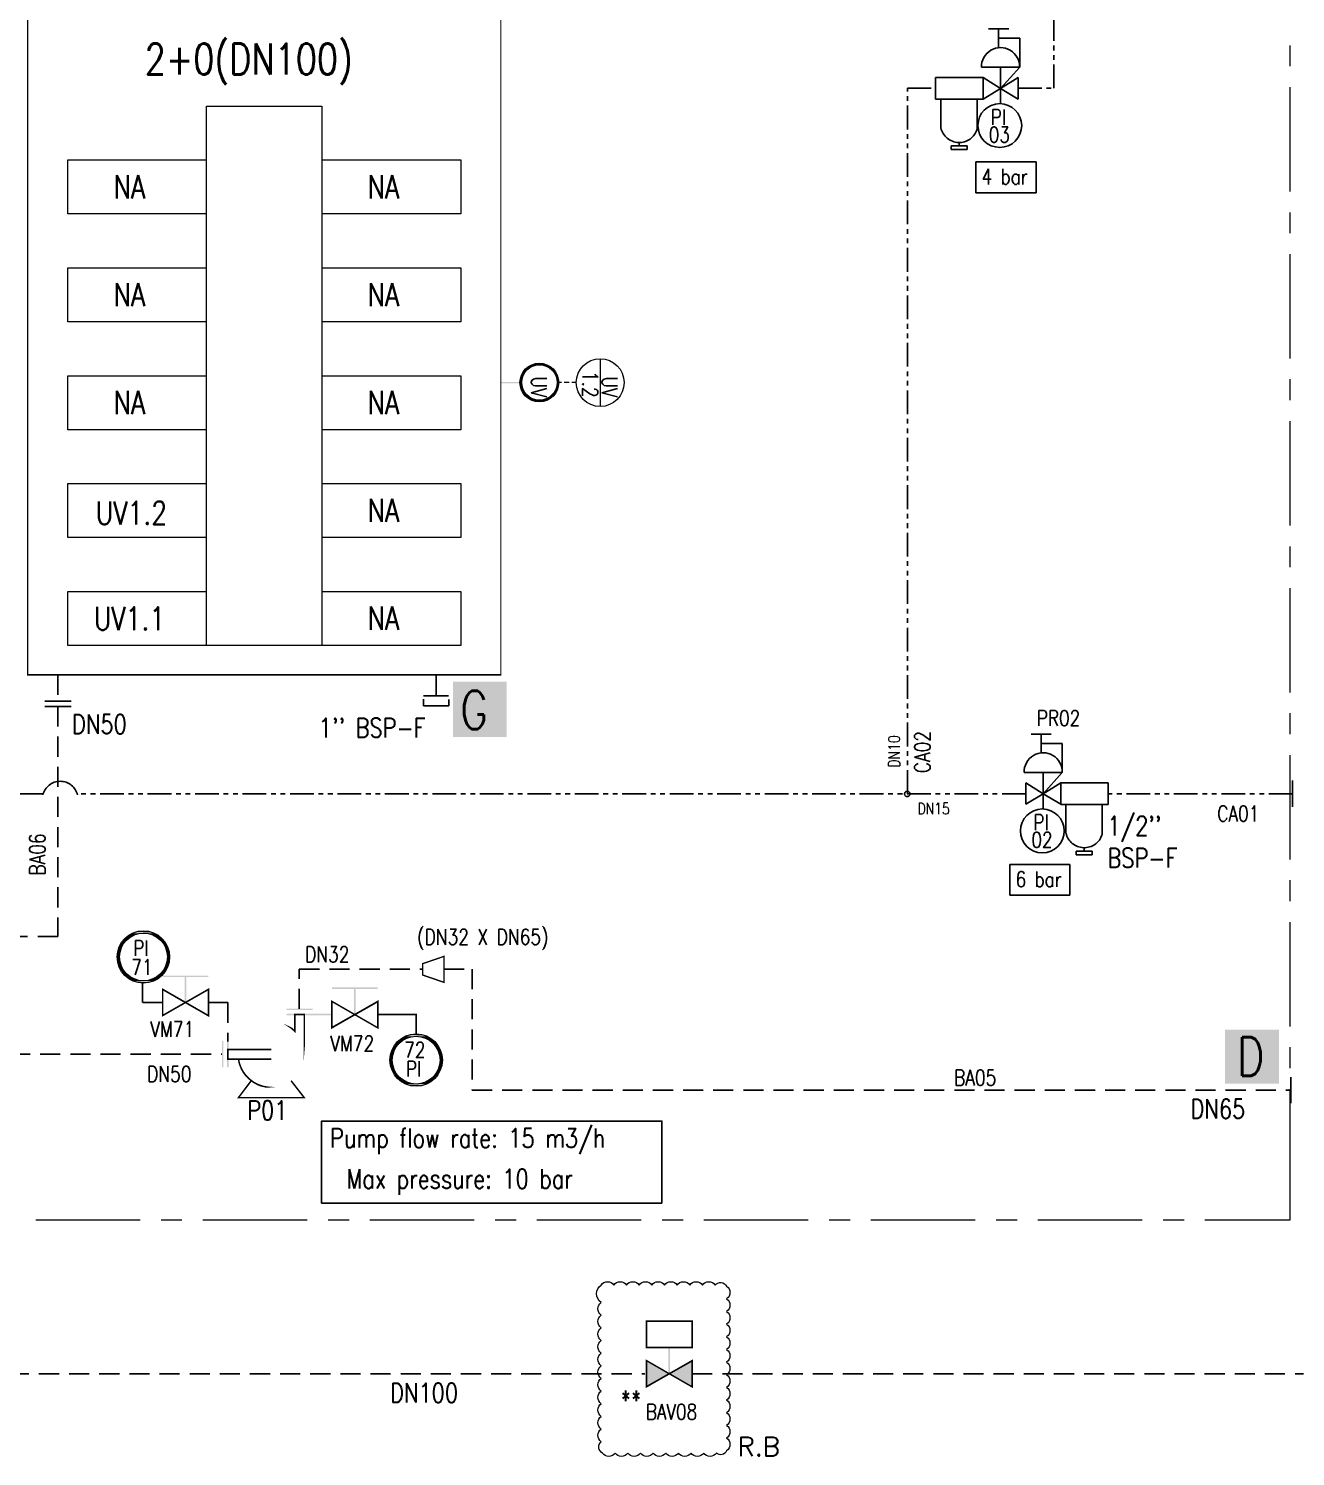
# Model space of a CAD drawing. Header units: millimetres. Extents: x 1638 to 3309, y -435 to 1865.
# Drawn here: x 3115 to 3215.1, y -322.6 to -209.8 of the extents above; entities that cross this region are included whole.
import ezdxf

# ---------------------------------------------------------------- set-up
doc = ezdxf.new("R2010")
doc.units = ezdxf.units.MM
doc.linetypes.add('HIDDEN', pattern=[9.525, 6.35, -3.175])
doc.linetypes.add('PHANTOM', pattern=[2.5, 1.25, -0.25, 0.25, -0.25, 0.25, -0.25])
for name, color, linetype, lineweight in [('0.3 Text', 7, 'Continuous', 15), ('ballast', 1, 'HIDDEN', 25), ('EQUIPMENT', 6, 'Continuous', 15)]:
    doc.layers.add(name, color=color, linetype=linetype, lineweight=lineweight)
for name, color, linetype in [('PDF_Geometry', 7, 'Continuous'), ('PDF_Solid Fills', 7, 'Continuous'), ('TEXT', 4, 'Continuous')]:
    doc.layers.add(name, color=color, linetype=linetype)
doc.styles.add('ROMAN', font='romans.shx', dxfattribs={"width": 0.8})
doc.styles.add('SEDS_Romans', font='romans.shx')

# ---------------------------------------------------------------- blocks, each defined once
blk = doc.blocks.new('A$C4C9D3B83')
at = {"layer": 'ballast'}
for p, q in [((-2.44, 0.49), (0, 0.49)), ((-2.44, 0), (0, 0))]:
    blk.add_line(p, q, dxfattribs=at)

msp = doc.modelspace()

# ---------------------------------------------------------------- linework, layer by layer
at = {"layer": 'ballast', "linetype": 'PHANTOM', "ltscale": 1.5}
for p, q in [((3196.05, -214.52), (3196.05, -197.13)), ((3184.48, -270.26), (3184.48, -214.52)), ((3184.48, -214.52), (3186.71, -214.52)), ((3193.22, -214.52), (3196.05, -214.52)), ((3116.2, -270.26), (3042.39, -270.26)), ((3193.83, -270.26), (3118.9, -270.26)), ((3214.91, -270.26), (3200.34, -270.26))]:
    msp.add_line(p, q, dxfattribs=at)
at = {"layer": 'ballast', "linetype": 'Continuous'}
for p, q in [((3190.9, -209.81), (3192.49, -209.81)), ((3191.69, -209.81), (3191.69, -211.31)), ((3191.69, -210.56), (3193.35, -210.56)), ((3193.35, -210.56), (3193.35, -212.86)), ((3193.35, -212.86), (3190.33, -212.86)), ((3191.84, -212.86), (3191.84, -215.74)), ((3191.84, -214.54), (3193.35, -212.86)), ((3186.71, -213.67), (3190.47, -213.67)), ((3190.47, -213.67), (3190.47, -215.37)), ((3191.84, -214.54), (3190.47, -213.67)), ((3190.47, -213.67), (3190.47, -215.37)), ((3191.84, -214.54), (3193.22, -213.67)), ((3193.22, -213.67), (3193.22, -215.37)), ((3190.47, -215.37), (3186.71, -215.37)), ((3187.13, -215.37), (3187.13, -217.64)), ((3189.99, -215.37), (3189.99, -217.75)), ((3190.47, -215.37), (3191.84, -214.54)), ((3193.22, -215.37), (3191.84, -214.54)), ((3194.27, -265.54), (3195.85, -265.54)), ((3195.06, -265.54), (3195.06, -267.03)), ((3195.06, -266.28), (3196.72, -266.28)), ((3196.72, -266.28), (3196.72, -268.58)), ((3196.72, -268.58), (3193.7, -268.58)), ((3195.21, -270.26), (3193.83, -269.39)), ((3193.83, -269.39), (3193.83, -271.09)), ((3195.21, -268.58), (3195.21, -271.46)), ((3195.21, -270.26), (3196.72, -268.58)), ((3195.21, -270.26), (3196.59, -269.39)), ((3196.59, -269.39), (3196.59, -271.09)), ((3196.59, -269.39), (3200.34, -269.39)), ((3200.34, -269.39), (3200.34, -271.1)), ((3193.83, -271.09), (3195.21, -270.26)), ((3196.59, -271.09), (3195.21, -270.26)), ((3200.34, -271.1), (3196.59, -271.1)), ((3197, -271.1), (3197, -273.36)), ((3199.87, -271.1), (3199.87, -273.47))]:
    msp.add_line(p, q, dxfattribs=at)
at = {"layer": 'ballast'}
for p, q in [((3186.71, -213.67), (3186.71, -215.37)), ((3188.57, -218.8), (3188.57, -219.06)), ((3187.94, -219.06), (3189.2, -219.06)), ((3187.94, -219.06), (3187.94, -219.36)), ((3187.94, -219.36), (3189.2, -219.36)), ((3189.2, -219.36), (3189.2, -219.06)), ((3147.24, -260.86), (3147.24, -262.52)), ((3146.24, -262.77), (3146.24, -263.31)), ((3147.24, -262.52), (3146.26, -262.52)), ((3147.24, -262.52), (3148.22, -262.52)), ((3148.24, -263.31), (3148.24, -262.81)), ((3146.24, -263.31), (3148.24, -263.31)), ((3214.91, -269.22), (3214.91, -271.3)), ((3197.82, -274.79), (3199.08, -274.79)), ((3197.82, -274.79), (3197.82, -275.08)), ((3197.82, -275.08), (3199.08, -275.08)), ((3198.45, -274.52), (3198.45, -274.79)), ((3199.08, -275.08), (3199.08, -274.79)), ((3214.76, -292.64), (3214.76, -294.71))]:
    msp.add_line(p, q, dxfattribs=at)
at = {"layer": 'ballast', "ltscale": 0.25}
for p, q in [((3117.36, -260.86), (3117.36, -262.95)), ((3117.36, -263.36), (3117.36, -281.53)), ((3117.36, -281.53), (3078.92, -281.53)), ((3136.44, -287.25), (3136.44, -284.11)), ((3136.44, -284.11), (3146.19, -284.11)), ((3147.88, -284.11), (3150.09, -284.11)), ((3150.09, -284.11), (3150.09, -293.68)), ((3124.05, -286.75), (3124.06, -285.23)), ((3125.66, -286.75), (3124.05, -286.75)), ((3130.8, -286.76), (3130.8, -289.82)), ((3056.44, -290.83), (3130.32, -290.83)), ((3150.09, -293.68), (3214.76, -293.68)), ((2996.81, -316.08), (3163.73, -316.08)), ((3167.48, -316.08), (3215.78, -316.08))]:
    msp.add_line(p, q, dxfattribs=at)
at = {"layer": 'ballast', "color": 1}
msp.add_line((3129.27, -286.76), (3130.8, -286.76), dxfattribs=at)
at = {"layer": 'ballast'}
for points in [[(3189.88, -220.33), (3194.64, -220.33), (3194.64, -222.77), (3189.88, -222.77)], [(3192.56, -275.85), (3197.32, -275.85), (3197.32, -278.28), (3192.56, -278.28)]]:
    msp.add_lwpolyline(points, close=True, dxfattribs=at)
at = {"layer": 'ballast', "color": 1}
for points in [[(3146.19, -283.68, 0.107, 0.107, 0), (3147.88, -283.1, 0.11, 0.11, 0), (3147.88, -285.16, 0.109, 0.109, 0), (3146.19, -284.58, 0.0962, 0.0962, 0)], [(3125.64, -285.71, 0.129, 0.129, 0), (3129.26, -287.79, 0.124, 0.124, 0), (3129.26, -285.71, 0.124, 0.124, 0), (3125.64, -287.78, 0.11, 0.11, 0)], [(3139.01, -286.66, 0.117, 0.117, 0), (3142.64, -288.75, 0.124, 0.124, 0), (3142.64, -286.67, 0.136, 0.136, 0), (3139.01, -288.74, 0.11, 0.11, 0)], [(3163.86, -315.04, 0.117, 0.117, 0), (3167.48, -317.12, 0.124, 0.124, 0), (3167.48, -315.05, 0.129, 0.129, 0), (3163.86, -317.11, 0.124, 0.124, 0)]]:
    msp.add_lwpolyline(points, format="xyseb", close=True, dxfattribs=at)
msp.add_lwpolyline([(3131.63, -291.22, 0.122, 0.122, 0), (3131.71, -291.58, 0.123, 0.123, 0), (3131.84, -291.93, 0.127, 0.127, 0), (3132.02, -292.26, 0.129, 0.129, 0), (3132.25, -292.56, 0.127, 0.127, 0), (3132.51, -292.81, 0.123, 0.123, 0), (3132.81, -293.04, 0.125, 0.125, 0), (3133.13, -293.22, 0.13, 0.13, 0), (3133.48, -293.35, 0.117, 0.117, 0), (3133.85, -293.43, 0.11, 0.11, 0), (3134.22, -293.46, 0, 0, 0), (3134.59, -293.43, 0, 0, 0), (3134.95, -293.35, 0, 0, 0), (3135.3, -293.22, 0, 0, 0), (3135.63, -293.04, 0, 0, 0), (3135.93, -292.81, 0, 0, 0), (3136.19, -292.55, 0, 0, 0), (3136.42, -292.25, 0, 0, 0), (3136.6, -291.93, 0, 0, 0), (3136.73, -291.58, 0, 0, 0), (3136.8, -291.22, 0, 0, 0), (3136.83, -290.84, 0.11, 0.11, 0), (3136.83, -287.7, 0.124, 0.124, 0), (3136.46, -287.7, 0.124, 0.124, 0), (3136.08, -287.7, 0.124, 0.124, 0), (3136.08, -289.01, 0.127, 0.127, 0), (3135.81, -288.77, 0.116, 0.116, 0), (3135.51, -288.57, 0, 0, 0), (3135.18, -288.42, 0, 0, 0), (3134.84, -288.31, 0, 0, 0), (3134.48, -288.24, 0, 0, 0), (3134.12, -288.24, 0, 0, 0), (3133.76, -288.27, 0, 0, 0), (3133.4, -288.36, 0, 0, 0), (3133.06, -288.49, 0, 0, 0), (3132.75, -288.68, 0, 0, 0), (3132.47, -288.9, 0, 0, 0), (3132.22, -289.16, 0, 0, 0), (3132.01, -289.45, 0, 0, 0), (3131.84, -289.78, 0, 0, 0), (3131.71, -290.11, 0, 0, 0), (3131.63, -290.47, 0, 0, 0)], format="xyseb", dxfattribs=at)
for points, const_width in [([(3145.67, -289.22), (3145.67, -287.7), (3142.63, -287.7)], 0.124), ([(3134.22, -291.22), (3130.8, -291.22), (3130.8, -290.84), (3130.8, -290.46), (3134.22, -290.46)], 0.124), ([(3132.64, -292.93), (3131.63, -294.27), (3136.83, -294.27), (3135.79, -292.93)], 0.123)]:
    msp.add_lwpolyline(points, dxfattribs=dict(at, const_width=const_width))
at = {"layer": 'ballast', "color": 1, "linetype": 'Continuous'}
msp.add_lwpolyline([(3165.08, -302.6), (3138.2, -302.6), (3138.2, -296.12), (3165.08, -296.12)], close=True, dxfattribs=at)
at = {"layer": 'ballast', "linetype": 'Continuous', "lineweight": 0}
msp.add_lwpolyline([(3160.29, -309.07, -0.520567), (3161.29, -309.07, -0.520567), (3162.29, -309.07, -0.520567), (3163.29, -309.07, -0.520567), (3164.29, -309.07, -0.520567), (3165.29, -309.07, -0.520567), (3166.29, -309.07, -0.520567), (3167.29, -309.07, -0.520567), (3168.29, -309.07, -0.520567), (3169.29, -309.07, -0.520567), (3170.2, -309.16, -0.520567), (3170.2, -310.16, -0.520567), (3170.2, -311.16, -0.520567), (3170.2, -312.16, -0.520567), (3170.2, -313.16, -0.520567), (3170.2, -314.16, -0.520567), (3170.2, -315.16, -0.520567), (3170.2, -316.16, -0.520567), (3170.2, -317.16, -0.520567), (3170.2, -318.16, -0.520567), (3170.2, -319.16, -0.520567), (3170.2, -320.16, -0.520567), (3170.2, -321.16, -0.520567), (3170.2, -322.16, -0.520567), (3169.39, -322.35, -0.520567), (3168.39, -322.35, -0.520567), (3167.39, -322.35, -0.520567), (3166.39, -322.35, -0.520567), (3165.39, -322.35, -0.520567), (3164.39, -322.35, -0.520567), (3163.39, -322.35, -0.520567), (3162.39, -322.35, -0.520567), (3161.39, -322.35, -0.520567), (3160.39, -322.35, -0.520567), (3160.29, -321.45, -0.520567), (3160.29, -320.45, -0.520567), (3160.29, -319.45, -0.520567), (3160.29, -318.45, -0.520567), (3160.29, -317.45, -0.520567), (3160.29, -316.45, -0.520567), (3160.29, -315.45, -0.520567), (3160.29, -314.45, -0.520567), (3160.29, -313.45, -0.520567), (3160.29, -312.45, -0.520567), (3160.29, -311.45, -0.520567), (3160.29, -310.45, -0.520567)], format="xyb", close=True, dxfattribs=at)
at = {"layer": 'ballast', "color": 1, "const_width": 0.124}
msp.add_lwpolyline([(3163.86, -311.93), (3167.48, -311.93), (3167.48, -314), (3163.86, -314)], close=True, dxfattribs=at)
at = {"layer": 'ballast', "linetype": 'Continuous'}
for centre in [(3191.78, -217.46), (3195.14, -273.19)]:
    msp.add_circle(centre, 1.73, dxfattribs=at)
at = {"layer": 'ballast'}
msp.add_circle((3184.47, -270.27), 0.214, dxfattribs=at)
at = {"layer": 'ballast', "linetype": 'Continuous'}
for centre in [(3191.84, -212.81), (3195.21, -268.53)]:
    msp.add_arc(centre, 1.51, 358.1252, 181.8748, dxfattribs=at)
at = {"layer": 'ballast'}
for centre, radius, start, end in [((3188.57, -217.32), 1.48, 192.6488, 342.949), ((3117.55, -270.68), 1.41, 13.6969, 166.3031), ((3198.45, -273.04), 1.48, 192.6488, 342.949)]:
    msp.add_arc(centre, radius, start, end, dxfattribs=at)
at = {"layer": 'ballast', "color": 1}
for points in [[(3125.64, -284.62), (3125.64, -284.73), (3129.26, -284.62)], [(3125.64, -284.73), (3129.26, -284.62), (3129.26, -284.73)], [(3127.51, -284.67), (3127.39, -284.67), (3127.51, -286.75)], [(3127.39, -284.67), (3127.51, -286.75), (3127.39, -286.75)], [(3139.01, -285.56), (3139.01, -285.69), (3142.63, -285.56)], [(3139.01, -285.69), (3142.63, -285.56), (3142.63, -285.69)], [(3140.88, -285.63), (3140.76, -285.63), (3140.88, -287.71)], [(3140.76, -285.63), (3140.88, -287.71), (3140.76, -287.71)], [(3135.43, -287.23), (3135.43, -287.35), (3137.5, -287.23)], [(3135.43, -287.35), (3137.5, -287.23), (3137.5, -287.35)], [(3135.43, -287.64), (3135.43, -287.76), (3137.5, -287.64)], [(3135.43, -287.76), (3137.5, -287.64), (3137.5, -287.76)], [(3139.01, -287.76), (3139.01, -287.64), (3137.49, -287.76)], [(3139.01, -287.64), (3137.49, -287.76), (3137.49, -287.64)], [(3130.32, -291.87), (3130.44, -291.87), (3130.32, -289.8)], [(3130.44, -291.87), (3130.32, -289.8), (3130.44, -289.8)], [(3130.74, -291.87), (3130.87, -291.87), (3130.74, -289.8)], [(3130.87, -291.87), (3130.74, -289.8), (3130.87, -289.8)], [(3165.72, -314.01), (3165.6, -314.01), (3165.72, -316.08)], [(3165.6, -314.01), (3165.72, -316.08), (3165.6, -316.08)], [(3163.86, -315.04), (3163.86, -316.08), (3165.67, -316.08)], [(3163.86, -315.04), (3163.87, -315.04), (3165.67, -316.08)], [(3167.48, -315.04), (3167.48, -316.08), (3165.67, -316.08)], [(3163.86, -316.08), (3165.67, -316.08), (3163.86, -317.11)], [(3165.67, -316.08), (3167.47, -317.11), (3167.48, -317.11)], [(3165.67, -316.08), (3167.48, -316.08), (3167.48, -317.11)]]:
    msp.add_solid(points, dxfattribs=at)
at = {"layer": 'EQUIPMENT'}
msp.add_lwpolyline([(3114.97, -190.91, 0.11, 0.11, 0), (3152.36, -190.91, 0.0962, 0.0962, 0), (3152.36, -260.86, 0.11, 0.11, 0), (3114.97, -260.86, 0.11, 0.11, 0)], format="xyseb", close=True, dxfattribs=at)
for points in [[(3129.1, -258.53), (3129.1, -215.92), (3138.22, -215.92), (3138.22, -258.53)], [(3129.1, -224.44), (3118.15, -224.44), (3118.15, -220.18), (3129.1, -220.18)], [(3138.22, -220.18), (3149.19, -220.18), (3149.19, -224.44), (3138.22, -224.44)], [(3129.1, -232.97), (3118.15, -232.97), (3118.15, -228.71), (3129.1, -228.71)], [(3138.22, -228.71), (3149.19, -228.71), (3149.19, -232.97), (3138.22, -232.97)], [(3160.21, -235.88), (3160.21, -239.65)], [(3129.1, -241.49), (3118.15, -241.49), (3118.15, -237.23), (3129.1, -237.23)], [(3138.22, -237.23), (3149.19, -237.23), (3149.19, -241.49), (3138.22, -241.49)], [(3157.16, -237.77), (3156.8, -237.77)], [(3157.77, -237.77), (3157.36, -237.77)], [(3158.32, -237.77), (3157.98, -237.77)], [(3129.1, -250.01), (3118.15, -250.01), (3118.15, -245.75), (3129.1, -245.75)], [(3138.22, -245.75), (3149.19, -245.75), (3149.19, -250.01), (3138.22, -250.01)], [(3138.22, -254.27), (3149.19, -254.27), (3149.19, -258.53), (3118.15, -258.53), (3118.15, -254.27), (3129.1, -254.27)], [(3147.56, -291.13), (3147.74, -291.13), (3147.56, -291.13)], [(3147.56, -291.46), (3147.74, -291.46), (3147.56, -291.46)]]:
    msp.add_lwpolyline(points, dxfattribs=at)
for centre, radius in [((3155.4, -237.77), 1.53), ((3155.41, -237.76), 1.4), ((3160.21, -237.77), 1.89), ((3124.12, -283.15), 2.07), ((3124.13, -283.15), 1.89), ((3145.67, -291.3), 2.07), ((3145.67, -291.3), 1.89)]:
    msp.add_circle(centre, radius, dxfattribs=at)
for points in [[(3154.19, -236.85), (3154.19, -237.08), (3154.15, -236.92)], [(3154.28, -236.74), (3154.28, -236.93), (3154.19, -236.85)], [(3154.28, -236.93), (3154.19, -236.85), (3154.19, -237.08)], [(3154.38, -236.64), (3154.38, -236.82), (3154.28, -236.74)], [(3154.38, -236.82), (3154.28, -236.74), (3154.28, -236.93)], [(3154.46, -236.59), (3154.46, -236.74), (3154.38, -236.64)], [(3154.46, -236.74), (3154.38, -236.64), (3154.38, -236.82)], [(3154.6, -236.48), (3154.6, -236.63), (3154.46, -236.59)], [(3154.6, -236.63), (3154.46, -236.59), (3154.46, -236.74)], [(3154.67, -236.45), (3154.67, -236.57), (3154.6, -236.48)], [(3154.67, -236.57), (3154.6, -236.48), (3154.6, -236.63)], [(3154.85, -236.35), (3154.85, -236.49), (3154.67, -236.45)], [(3154.85, -236.49), (3154.67, -236.45), (3154.67, -236.57)], [(3154.9, -236.34), (3154.9, -236.46), (3154.85, -236.35)], [(3154.9, -236.46), (3154.85, -236.35), (3154.85, -236.49)], [(3155.12, -236.27), (3155.12, -236.39), (3154.9, -236.34)], [(3155.12, -236.39), (3154.9, -236.34), (3154.9, -236.46)], [(3155.15, -236.27), (3155.15, -236.39), (3155.12, -236.27)], [(3155.15, -236.39), (3155.12, -236.27), (3155.12, -236.39)], [(3155.4, -236.24), (3155.4, -236.37), (3155.15, -236.27)], [(3155.4, -236.37), (3155.15, -236.27), (3155.15, -236.39)], [(3155.66, -236.39), (3155.4, -236.24), (3155.4, -236.37)], [(3155.66, -236.27), (3155.66, -236.39), (3155.4, -236.24)], [(3155.68, -236.39), (3155.66, -236.27), (3155.66, -236.39)], [(3155.68, -236.27), (3155.68, -236.39), (3155.66, -236.27)], [(3155.9, -236.34), (3155.9, -236.46), (3155.68, -236.27)], [(3155.9, -236.46), (3155.68, -236.27), (3155.68, -236.39)], [(3155.95, -236.35), (3155.95, -236.49), (3155.9, -236.34)], [(3155.95, -236.49), (3155.9, -236.34), (3155.9, -236.46)], [(3156.14, -236.45), (3156.14, -236.57), (3155.95, -236.35)], [(3156.14, -236.57), (3155.95, -236.35), (3155.95, -236.49)], [(3156.21, -236.48), (3156.21, -236.63), (3156.14, -236.45)], [(3156.21, -236.63), (3156.14, -236.45), (3156.14, -236.57)], [(3156.34, -236.59), (3156.34, -236.74), (3156.21, -236.48)], [(3156.34, -236.74), (3156.21, -236.48), (3156.21, -236.63)], [(3156.43, -236.64), (3156.43, -236.82), (3156.34, -236.59)], [(3156.43, -236.82), (3156.34, -236.59), (3156.34, -236.74)], [(3156.52, -236.74), (3156.52, -236.93), (3156.43, -236.64)], [(3156.52, -236.93), (3156.43, -236.64), (3156.43, -236.82)], [(3156.62, -236.85), (3156.62, -237.08), (3156.52, -236.74)], [(3156.62, -237.08), (3156.52, -236.74), (3156.52, -236.93)], [(3156.66, -236.92), (3156.66, -237.15), (3156.62, -236.85)], [(3156.66, -237.15), (3156.62, -236.85), (3156.62, -237.08)], [(3153.88, -237.82), (3152.36, -237.71), (3152.36, -237.82)], [(3153.88, -237.71), (3153.88, -237.82), (3152.36, -237.71)], [(3153.94, -237.36), (3153.94, -238.18), (3153.88, -237.63)], [(3153.94, -238.18), (3153.88, -237.63), (3153.88, -237.91)], [(3154.01, -237.18), (3154.01, -238.36), (3153.94, -237.36)], [(3154.01, -238.36), (3153.94, -237.36), (3153.94, -238.18)], [(3154.04, -237.1), (3154.04, -237.47), (3154.01, -237.18)], [(3154.04, -237.47), (3154.01, -237.18), (3154.01, -237.65)], [(3154.04, -238.44), (3154.01, -237.89), (3154.01, -238.36)], [(3154.04, -238.07), (3154.04, -238.44), (3154.01, -237.89)], [(3154.05, -237.07), (3154.05, -237.38), (3154.04, -237.1)], [(3154.05, -237.38), (3154.04, -237.1), (3154.04, -237.47)], [(3154.15, -236.92), (3154.15, -237.15), (3154.05, -237.07)], [(3154.15, -237.15), (3154.05, -237.07), (3154.05, -237.38)], [(3154.19, -237.08), (3154.15, -236.92), (3154.15, -237.15)], [(3156.74, -237.07), (3156.74, -237.38), (3156.66, -236.92)], [(3156.74, -237.38), (3156.66, -236.92), (3156.66, -237.15)], [(3156.76, -237.09), (3156.76, -237.47), (3156.74, -237.07)], [(3156.76, -237.47), (3156.74, -237.07), (3156.74, -237.38)], [(3156.8, -237.18), (3156.8, -237.64), (3156.76, -237.09)], [(3156.8, -237.64), (3156.76, -237.09), (3156.76, -237.47)], [(3156.8, -237.89), (3156.8, -238.36), (3156.76, -238.07)], [(3156.87, -237.36), (3156.87, -238.18), (3156.8, -237.18)], [(3156.87, -238.18), (3156.8, -237.18), (3156.8, -238.36)], [(3156.92, -237.63), (3156.92, -237.91), (3156.87, -237.36)], [(3156.92, -237.91), (3156.87, -237.36), (3156.87, -238.18)], [(3154.05, -238.47), (3154.04, -238.07), (3154.04, -238.44)], [(3154.05, -238.15), (3154.05, -238.47), (3154.04, -238.07)], [(3154.15, -238.39), (3154.15, -238.62), (3154.05, -238.15)], [(3154.15, -238.62), (3154.05, -238.15), (3154.05, -238.47)], [(3154.19, -238.46), (3154.19, -238.69), (3154.15, -238.39)], [(3154.19, -238.69), (3154.15, -238.39), (3154.15, -238.62)], [(3154.28, -238.61), (3154.28, -238.79), (3154.19, -238.46)], [(3154.28, -238.79), (3154.19, -238.46), (3154.19, -238.69)], [(3154.38, -238.72), (3154.38, -238.9), (3154.28, -238.61)], [(3154.38, -238.9), (3154.28, -238.61), (3154.28, -238.79)], [(3154.46, -238.8), (3154.46, -238.95), (3154.38, -238.72)], [(3154.46, -238.95), (3154.38, -238.72), (3154.38, -238.9)], [(3154.6, -238.91), (3154.6, -239.06), (3154.46, -238.8)], [(3154.6, -239.06), (3154.46, -238.8), (3154.46, -238.95)], [(3154.67, -238.96), (3154.67, -239.09), (3154.6, -238.91)], [(3154.67, -239.09), (3154.6, -238.91), (3154.6, -239.06)], [(3154.85, -239.05), (3154.85, -239.18), (3154.67, -238.96)], [(3154.85, -239.18), (3154.67, -238.96), (3154.67, -239.09)], [(3154.9, -239.07), (3154.9, -239.2), (3154.85, -239.05)], [(3154.9, -239.2), (3154.85, -239.05), (3154.85, -239.18)], [(3155.12, -239.14), (3155.12, -239.27), (3154.9, -239.07)], [(3155.12, -239.27), (3154.9, -239.07), (3154.9, -239.2)], [(3155.15, -239.14), (3155.15, -239.27), (3155.12, -239.14)], [(3155.15, -239.27), (3155.12, -239.14), (3155.12, -239.27)], [(3155.4, -239.17), (3155.4, -239.29), (3155.15, -239.14)], [(3155.4, -239.29), (3155.15, -239.14), (3155.15, -239.27)], [(3155.66, -239.14), (3155.66, -239.27), (3155.4, -239.17)], [(3155.66, -239.27), (3155.4, -239.17), (3155.4, -239.29)], [(3155.69, -239.14), (3155.69, -239.27), (3155.66, -239.14)], [(3155.69, -239.27), (3155.66, -239.14), (3155.66, -239.27)], [(3155.91, -239.07), (3155.91, -239.2), (3155.69, -239.14)], [(3155.91, -239.2), (3155.69, -239.14), (3155.69, -239.27)], [(3155.95, -239.05), (3155.95, -239.18), (3155.91, -239.07)], [(3155.95, -239.18), (3155.91, -239.07), (3155.91, -239.2)], [(3156.14, -238.96), (3156.14, -239.09), (3155.95, -239.05)], [(3156.14, -239.09), (3155.95, -239.05), (3155.95, -239.18)], [(3156.21, -238.91), (3156.21, -239.06), (3156.14, -238.96)], [(3156.21, -239.06), (3156.14, -238.96), (3156.14, -239.09)], [(3156.35, -238.8), (3156.35, -238.95), (3156.21, -238.91)], [(3156.35, -238.95), (3156.21, -238.91), (3156.21, -239.06)], [(3156.43, -238.72), (3156.43, -238.9), (3156.35, -238.8)], [(3156.43, -238.9), (3156.35, -238.8), (3156.35, -238.95)], [(3156.52, -238.61), (3156.52, -238.79), (3156.43, -238.72)], [(3156.52, -238.79), (3156.43, -238.72), (3156.43, -238.9)], [(3156.62, -238.46), (3156.62, -238.69), (3156.52, -238.61)], [(3156.62, -238.69), (3156.52, -238.61), (3156.52, -238.79)], [(3156.66, -238.39), (3156.66, -238.62), (3156.62, -238.46)], [(3156.66, -238.62), (3156.62, -238.46), (3156.62, -238.69)], [(3156.74, -238.15), (3156.74, -238.47), (3156.66, -238.39)], [(3156.74, -238.47), (3156.66, -238.39), (3156.66, -238.62)], [(3156.76, -238.07), (3156.76, -238.44), (3156.74, -238.15)], [(3156.76, -238.44), (3156.74, -238.15), (3156.74, -238.47)], [(3156.8, -238.36), (3156.76, -238.07), (3156.76, -238.44)], [(3122.52, -281.85), (3122.59, -282.05), (3122.37, -282.05)], [(3122.58, -281.78), (3122.76, -281.85), (3122.52, -281.85)], [(3122.76, -281.85), (3122.52, -281.85), (3122.59, -282.05)], [(3122.73, -281.63), (3122.84, -281.78), (3122.58, -281.78)], [(3122.84, -281.78), (3122.58, -281.78), (3122.76, -281.85)], [(3122.81, -281.55), (3123, -281.63), (3122.73, -281.63)], [(3123, -281.63), (3122.73, -281.63), (3122.84, -281.78)], [(3122.94, -281.47), (3123.14, -281.55), (3122.81, -281.55)], [(3123.14, -281.55), (3122.81, -281.55), (3123, -281.63)], [(3123.09, -281.36), (3123.27, -281.47), (3122.94, -281.47)], [(3123.27, -281.47), (3122.94, -281.47), (3123.14, -281.55)], [(3123.11, -281.36), (3123.54, -281.36), (3123.09, -281.36)], [(3123.54, -281.36), (3123.09, -281.36), (3123.27, -281.47)], [(3123.25, -281.29), (3123.57, -281.36), (3123.11, -281.36)], [(3123.57, -281.36), (3123.11, -281.36), (3123.54, -281.36)], [(3123.28, -281.28), (3123.88, -281.29), (3123.25, -281.29)], [(3123.88, -281.29), (3123.25, -281.29), (3123.57, -281.36)], [(3123.39, -281.22), (3124.97, -281.28), (3123.28, -281.28)], [(3124.2, -281.28), (3123.28, -281.28), (3123.88, -281.29)], [(3123.57, -281.17), (3124.83, -281.22), (3123.39, -281.22)], [(3124.83, -281.22), (3123.39, -281.22), (3124.97, -281.28)], [(3123.71, -281.12), (3124.69, -281.17), (3123.57, -281.17)], [(3124.69, -281.17), (3123.57, -281.17), (3124.83, -281.22)], [(3123.92, -281.1), (3124.5, -281.12), (3123.71, -281.12)], [(3124.5, -281.12), (3123.71, -281.12), (3124.69, -281.17)], [(3124.03, -281.08), (3124.36, -281.1), (3123.92, -281.1)], [(3124.36, -281.1), (3123.92, -281.1), (3124.5, -281.12)], [(3124.97, -281.28), (3124.2, -281.28), (3125, -281.29)], [(3124.2, -281.28), (3125, -281.29), (3124.31, -281.29)], [(3125, -281.29), (3124.31, -281.29), (3125.01, -281.29)], [(3124.31, -281.29), (3125.01, -281.29), (3124.32, -281.29)], [(3125.01, -281.29), (3124.32, -281.29), (3125.05, -281.32)], [(3124.32, -281.29), (3125.05, -281.32), (3124.52, -281.32)], [(3125.05, -281.32), (3124.52, -281.32), (3125.22, -281.4)], [(3124.52, -281.32), (3125.22, -281.4), (3124.83, -281.4)], [(3125.22, -281.4), (3124.83, -281.4), (3125.3, -281.45)], [(3124.83, -281.4), (3125.3, -281.45), (3124.91, -281.45)], [(3125.3, -281.45), (3124.91, -281.45), (3125.41, -281.55)], [(3124.91, -281.45), (3125.41, -281.55), (3125.11, -281.55)], [(3125.41, -281.55), (3125.11, -281.55), (3125.56, -281.66)], [(3125.11, -281.55), (3125.56, -281.66), (3125.27, -281.66)], [(3125.56, -281.66), (3125.27, -281.66), (3125.62, -281.74)], [(3125.27, -281.66), (3125.62, -281.74), (3125.37, -281.74)], [(3125.62, -281.74), (3125.37, -281.74), (3125.78, -281.91)], [(3125.37, -281.74), (3125.78, -281.91), (3125.53, -281.91)], [(3125.78, -281.91), (3125.53, -281.91), (3125.81, -281.98)], [(3125.53, -281.91), (3125.81, -281.98), (3125.59, -281.98)], [(3125.81, -281.98), (3125.59, -281.98), (3125.96, -282.2)], [(3125.59, -281.98), (3125.96, -282.2), (3125.74, -282.2)], [(3122.11, -282.68), (3122.25, -282.99), (3122.06, -282.99)], [(3122.23, -282.99), (3122.23, -282.99), (3122.06, -282.99)], [(3122.23, -282.99), (3122.06, -282.99), (3122.25, -282.99)], [(3122.23, -282.99), (3122.06, -282.99), (3122.23, -283.31)], [(3122.06, -282.99), (3122.23, -283.31), (3122.06, -283.31)], [(3122.21, -282.38), (3122.3, -282.66), (3122.11, -282.66)], [(3122.3, -282.66), (3122.11, -282.66), (3122.29, -282.68)], [(3122.11, -282.66), (3122.29, -282.68), (3122.11, -282.68)], [(3122.29, -282.68), (3122.11, -282.68), (3122.25, -282.99)], [(3122.22, -282.35), (3122.4, -282.38), (3122.21, -282.38)], [(3122.4, -282.38), (3122.21, -282.38), (3122.3, -282.66)], [(3122.34, -282.1), (3122.43, -282.35), (3122.22, -282.35)], [(3122.43, -282.35), (3122.22, -282.35), (3122.4, -282.38)], [(3122.37, -282.05), (3122.56, -282.1), (3122.34, -282.1)], [(3122.56, -282.1), (3122.34, -282.1), (3122.43, -282.35)], [(3122.59, -282.05), (3122.37, -282.05), (3122.56, -282.1)], [(3125.96, -282.2), (3125.74, -282.2), (3125.97, -282.24)], [(3125.74, -282.2), (3125.97, -282.24), (3125.77, -282.24)], [(3125.97, -282.24), (3125.77, -282.24), (3126.08, -282.5)], [(3125.77, -282.24), (3126.08, -282.5), (3125.89, -282.5)], [(3126.08, -282.5), (3125.89, -282.5), (3126.1, -282.53)], [(3125.89, -282.5), (3126.1, -282.53), (3125.9, -282.53)], [(3126.1, -282.53), (3125.9, -282.53), (3126.17, -282.83)], [(3125.9, -282.53), (3126.17, -282.83), (3125.97, -282.83)], [(3126.17, -282.83), (3125.97, -282.83), (3126.17, -282.84)], [(3125.97, -282.83), (3126.17, -282.84), (3125.99, -282.84)], [(3126.17, -282.84), (3125.99, -282.84), (3126.19, -283.16)], [(3125.99, -282.84), (3126.19, -283.16), (3126.01, -283.16)], [(3126.01, -283.16), (3126.17, -283.47), (3125.99, -283.47)], [(3126.19, -283.16), (3126.01, -283.16), (3126.17, -283.47)], [(3122.23, -283.31), (3122.06, -283.31), (3122.25, -283.32)], [(3122.06, -283.31), (3122.25, -283.32), (3122.06, -283.32)], [(3122.25, -283.32), (3122.06, -283.32), (3122.29, -283.63)], [(3122.06, -283.32), (3122.29, -283.63), (3122.11, -283.63)], [(3122.29, -283.63), (3122.11, -283.63), (3122.3, -283.65)], [(3122.11, -283.63), (3122.3, -283.65), (3122.11, -283.65)], [(3122.3, -283.65), (3122.11, -283.65), (3122.4, -283.93)], [(3122.11, -283.65), (3122.4, -283.93), (3122.21, -283.93)], [(3122.4, -283.93), (3122.21, -283.93), (3122.43, -283.97)], [(3122.21, -283.93), (3122.43, -283.97), (3122.22, -283.97)], [(3122.43, -283.97), (3122.22, -283.97), (3122.56, -284.22)], [(3122.22, -283.97), (3122.56, -284.22), (3122.34, -284.22)], [(3122.56, -284.22), (3122.34, -284.22), (3122.59, -284.26)], [(3122.34, -284.22), (3122.59, -284.26), (3122.37, -284.26)], [(3122.59, -284.26), (3122.37, -284.26), (3122.76, -284.46)], [(3122.37, -284.26), (3122.76, -284.46), (3122.52, -284.46)], [(3125.74, -284.12), (3125.81, -284.34), (3125.59, -284.34)], [(3125.77, -284.08), (3125.96, -284.12), (3125.74, -284.12)], [(3125.96, -284.12), (3125.74, -284.12), (3125.81, -284.34)], [(3125.89, -283.82), (3125.97, -284.08), (3125.77, -284.08)], [(3125.97, -284.08), (3125.77, -284.08), (3125.96, -284.12)], [(3125.9, -283.79), (3126.08, -283.82), (3125.89, -283.82)], [(3126.08, -283.82), (3125.89, -283.82), (3125.97, -284.08)], [(3125.97, -283.49), (3126.1, -283.79), (3125.9, -283.79)], [(3126.1, -283.79), (3125.9, -283.79), (3126.08, -283.82)], [(3125.99, -283.47), (3126.17, -283.49), (3125.97, -283.49)], [(3126.17, -283.49), (3125.97, -283.49), (3126.1, -283.79)], [(3126.17, -283.47), (3125.99, -283.47), (3126.17, -283.49)], [(3122.76, -284.46), (3122.52, -284.46), (3122.84, -284.53)], [(3122.52, -284.46), (3122.84, -284.53), (3122.58, -284.53)], [(3122.84, -284.53), (3122.58, -284.53), (3123, -284.67)], [(3122.58, -284.53), (3123, -284.67), (3122.73, -284.67)], [(3123, -284.67), (3122.73, -284.67), (3123.14, -284.75)], [(3122.73, -284.67), (3123.14, -284.75), (3122.81, -284.75)], [(3123.14, -284.75), (3122.81, -284.75), (3123.27, -284.84)], [(3122.81, -284.75), (3123.27, -284.84), (3122.94, -284.84)], [(3123.27, -284.84), (3122.94, -284.84), (3123.54, -284.95)], [(3122.94, -284.84), (3123.54, -284.95), (3123.09, -284.95)], [(3123.54, -284.95), (3123.09, -284.95), (3123.57, -284.96)], [(3123.09, -284.95), (3123.57, -284.96), (3123.11, -284.96)], [(3123.57, -284.96), (3123.11, -284.96), (3123.88, -285.03)], [(3123.11, -284.96), (3123.88, -285.03), (3123.25, -285.03)], [(3123.88, -285.03), (3123.25, -285.03), (3124.2, -285.04)], [(3123.25, -285.03), (3124.2, -285.04), (3123.28, -285.04)], [(3124.97, -285.04), (3123.28, -285.04), (3124.83, -285.1)], [(3123.28, -285.04), (3124.83, -285.1), (3123.39, -285.1)], [(3124.83, -285.1), (3123.39, -285.1), (3124.69, -285.14)], [(3123.39, -285.1), (3124.69, -285.14), (3123.57, -285.14)], [(3124.69, -285.14), (3123.57, -285.14), (3124.5, -285.18)], [(3123.57, -285.14), (3124.5, -285.18), (3123.71, -285.18)], [(3123.71, -285.18), (3123.92, -285.21), (3124.36, -285.21)], [(3123.71, -285.18), (3124.5, -285.18), (3124.36, -285.21)], [(3123.92, -285.21), (3124.36, -285.21), (3124.03, -285.22)], [(3124.32, -285.03), (3124.97, -285.04), (3124.2, -285.04)], [(3124.52, -285), (3125.01, -285.03), (3124.32, -285.03)], [(3125.01, -285.03), (3124.32, -285.03), (3124.97, -285.04)], [(3124.83, -284.9), (3125.05, -285), (3124.52, -285)], [(3125.05, -285), (3124.52, -285), (3125.01, -285.03)], [(3124.91, -284.86), (3125.22, -284.9), (3124.83, -284.9)], [(3125.22, -284.9), (3124.83, -284.9), (3125.05, -285)], [(3125.11, -284.77), (3125.3, -284.86), (3124.91, -284.86)], [(3125.3, -284.86), (3124.91, -284.86), (3125.22, -284.9)], [(3125.27, -284.64), (3125.41, -284.77), (3125.11, -284.77)], [(3125.41, -284.77), (3125.11, -284.77), (3125.3, -284.86)], [(3125.37, -284.57), (3125.56, -284.64), (3125.27, -284.64)], [(3125.56, -284.64), (3125.27, -284.64), (3125.41, -284.77)], [(3125.53, -284.4), (3125.62, -284.57), (3125.37, -284.57)], [(3125.62, -284.57), (3125.37, -284.57), (3125.56, -284.64)], [(3125.59, -284.34), (3125.78, -284.4), (3125.53, -284.4)], [(3125.78, -284.4), (3125.53, -284.4), (3125.62, -284.57)], [(3125.81, -284.34), (3125.59, -284.34), (3125.78, -284.4)], [(3144.02, -290.04), (3144.26, -290.04), (3144.18, -289.88)], [(3144.18, -289.88), (3144.43, -289.88), (3144.24, -289.8)], [(3144.26, -290.04), (3144.18, -289.88), (3144.43, -289.88)], [(3144.24, -289.8), (3144.54, -289.8), (3144.39, -289.69)], [(3144.43, -289.88), (3144.24, -289.8), (3144.54, -289.8)], [(3144.39, -289.69), (3144.69, -289.69), (3144.5, -289.59)], [(3144.54, -289.8), (3144.39, -289.69), (3144.69, -289.69)], [(3144.5, -289.59), (3144.88, -289.59), (3144.58, -289.54)], [(3144.69, -289.69), (3144.5, -289.59), (3144.88, -289.59)], [(3144.58, -289.54), (3144.98, -289.54), (3144.75, -289.45)], [(3144.88, -289.59), (3144.58, -289.54), (3144.98, -289.54)], [(3144.75, -289.45), (3145.28, -289.45), (3144.79, -289.43)], [(3144.98, -289.54), (3144.75, -289.45), (3145.28, -289.45)], [(3144.79, -289.43), (3145.47, -289.43), (3144.83, -289.41)], [(3145.28, -289.45), (3144.79, -289.43), (3145.47, -289.43)], [(3144.83, -289.41), (3146.52, -289.41), (3144.97, -289.36)], [(3145.47, -289.43), (3144.83, -289.41), (3145.6, -289.41)], [(3144.97, -289.36), (3146.41, -289.36), (3145.1, -289.3)], [(3146.52, -289.41), (3144.97, -289.36), (3146.41, -289.36)], [(3145.1, -289.3), (3146.23, -289.3), (3145.3, -289.26)], [(3146.41, -289.36), (3145.1, -289.3), (3146.23, -289.3)], [(3146.09, -289.26), (3145.3, -289.26), (3145.43, -289.23)], [(3146.23, -289.3), (3145.3, -289.26), (3146.09, -289.26)], [(3145.87, -289.23), (3145.43, -289.23), (3145.76, -289.22)], [(3146.09, -289.26), (3145.87, -289.23), (3145.43, -289.23)], [(3145.91, -289.43), (3146.55, -289.43), (3145.6, -289.41)], [(3146.55, -289.43), (3145.6, -289.41), (3146.52, -289.41)], [(3146.23, -289.49), (3146.68, -289.49), (3145.91, -289.43)], [(3146.68, -289.49), (3145.91, -289.43), (3146.55, -289.43)], [(3146.26, -289.49), (3146.71, -289.49), (3146.23, -289.49)], [(3146.71, -289.49), (3146.23, -289.49), (3146.68, -289.49)], [(3146.53, -289.6), (3146.86, -289.6), (3146.26, -289.49)], [(3146.86, -289.6), (3146.26, -289.49), (3146.71, -289.49)], [(3146.66, -289.69), (3146.99, -289.69), (3146.53, -289.6)], [(3146.99, -289.69), (3146.53, -289.6), (3146.86, -289.6)], [(3146.79, -289.77), (3147.07, -289.77), (3146.66, -289.69)], [(3147.07, -289.77), (3146.66, -289.69), (3146.99, -289.69)], [(3146.96, -289.92), (3147.22, -289.92), (3146.79, -289.77)], [(3147.22, -289.92), (3146.79, -289.77), (3147.07, -289.77)], [(3147.04, -289.99), (3147.27, -289.99), (3146.96, -289.92)], [(3147.27, -289.99), (3146.96, -289.92), (3147.22, -289.92)], [(3143.61, -291.29), (3143.78, -291.29), (3143.63, -290.98)], [(3143.63, -290.96), (3143.82, -290.96), (3143.7, -290.66)], [(3143.63, -290.98), (3143.81, -290.98), (3143.63, -290.96)], [(3143.81, -290.98), (3143.63, -290.96), (3143.82, -290.96)], [(3143.78, -291.29), (3143.63, -290.98), (3143.81, -290.98)], [(3143.7, -290.66), (3143.89, -290.66), (3143.72, -290.63)], [(3143.82, -290.96), (3143.7, -290.66), (3143.89, -290.66)], [(3143.72, -290.63), (3143.91, -290.63), (3143.82, -290.37)], [(3143.89, -290.66), (3143.72, -290.63), (3143.91, -290.63)], [(3143.82, -290.37), (3144.03, -290.37), (3143.84, -290.33)], [(3143.91, -290.63), (3143.82, -290.37), (3144.03, -290.37)], [(3143.84, -290.33), (3144.06, -290.33), (3143.99, -290.11)], [(3144.03, -290.37), (3143.84, -290.33), (3144.06, -290.33)], [(3143.99, -290.11), (3144.21, -290.11), (3144.02, -290.04)], [(3144.06, -290.33), (3143.99, -290.11), (3144.21, -290.11)], [(3144.21, -290.11), (3144.02, -290.04), (3144.26, -290.04)], [(3147.21, -290.18), (3147.43, -290.18), (3147.04, -289.99)], [(3147.43, -290.18), (3147.04, -289.99), (3147.27, -289.99)], [(3147.25, -290.24), (3147.45, -290.24), (3147.21, -290.18)], [(3147.45, -290.24), (3147.21, -290.18), (3147.43, -290.18)], [(3147.38, -290.48), (3147.58, -290.48), (3147.25, -290.24)], [(3147.58, -290.48), (3147.25, -290.24), (3147.45, -290.24)], [(3147.4, -290.51), (3147.59, -290.51), (3147.38, -290.48)], [(3147.59, -290.51), (3147.38, -290.48), (3147.58, -290.48)], [(3147.49, -290.8), (3147.69, -290.8), (3147.4, -290.51)], [(3147.69, -290.8), (3147.4, -290.51), (3147.59, -290.51)], [(3147.51, -290.81), (3147.69, -290.81), (3147.49, -290.8)], [(3147.69, -290.81), (3147.49, -290.8), (3147.69, -290.8)], [(3147.56, -291.13), (3147.74, -291.13), (3147.51, -290.81)], [(3147.74, -291.13), (3147.51, -290.81), (3147.69, -290.81)], [(3143.63, -291.61), (3143.81, -291.61), (3143.61, -291.29)], [(3143.81, -291.61), (3143.61, -291.29), (3143.78, -291.29)], [(3143.63, -291.62), (3143.82, -291.62), (3143.63, -291.61)], [(3143.82, -291.62), (3143.63, -291.61), (3143.81, -291.61)], [(3143.7, -291.93), (3143.89, -291.93), (3143.63, -291.62)], [(3143.89, -291.93), (3143.63, -291.62), (3143.82, -291.62)], [(3143.72, -291.95), (3143.91, -291.95), (3143.7, -291.93)], [(3143.91, -291.95), (3143.7, -291.93), (3143.89, -291.93)], [(3143.82, -292.22), (3144.03, -292.22), (3143.72, -291.95)], [(3144.03, -292.22), (3143.72, -291.95), (3143.91, -291.95)], [(3147.25, -292.35), (3147.45, -292.35), (3147.38, -292.11)], [(3147.38, -292.11), (3147.58, -292.11), (3147.4, -292.06)], [(3147.45, -292.35), (3147.38, -292.11), (3147.58, -292.11)], [(3147.4, -292.06), (3147.59, -292.06), (3147.49, -291.79)], [(3147.58, -292.11), (3147.4, -292.06), (3147.59, -292.06)], [(3147.49, -291.79), (3147.69, -291.79), (3147.51, -291.76)], [(3147.59, -292.06), (3147.49, -291.79), (3147.69, -291.79)], [(3147.51, -291.76), (3147.69, -291.76), (3147.56, -291.46)], [(3147.69, -291.79), (3147.51, -291.76), (3147.69, -291.76)], [(3147.56, -291.46), (3147.74, -291.46), (3147.56, -291.13)], [(3147.74, -291.46), (3147.56, -291.13), (3147.74, -291.13)], [(3147.74, -291.13), (3147.56, -291.13), (3147.56, -291.13)], [(3147.69, -291.76), (3147.56, -291.46), (3147.74, -291.46)], [(3147.74, -291.46), (3147.56, -291.46), (3147.56, -291.46)], [(3143.84, -292.26), (3144.06, -292.26), (3143.82, -292.22)], [(3144.06, -292.26), (3143.82, -292.22), (3144.03, -292.22)], [(3143.99, -292.48), (3144.21, -292.48), (3143.84, -292.26)], [(3144.21, -292.48), (3143.84, -292.26), (3144.06, -292.26)], [(3144.02, -292.53), (3144.26, -292.53), (3143.99, -292.48)], [(3144.26, -292.53), (3143.99, -292.48), (3144.21, -292.48)], [(3144.18, -292.71), (3144.43, -292.71), (3144.02, -292.53)], [(3144.43, -292.71), (3144.02, -292.53), (3144.26, -292.53)], [(3144.24, -292.78), (3144.54, -292.78), (3144.18, -292.71)], [(3144.54, -292.78), (3144.18, -292.71), (3144.43, -292.71)], [(3144.39, -292.9), (3144.69, -292.9), (3144.24, -292.78)], [(3144.69, -292.9), (3144.24, -292.78), (3144.54, -292.78)], [(3144.5, -293), (3144.88, -293), (3144.39, -292.9)], [(3144.88, -293), (3144.39, -292.9), (3144.69, -292.9)], [(3144.58, -293.04), (3144.98, -293.04), (3144.5, -293)], [(3144.98, -293.04), (3144.5, -293), (3144.88, -293)], [(3144.75, -293.14), (3145.28, -293.14), (3144.58, -293.04)], [(3145.28, -293.14), (3144.58, -293.04), (3144.98, -293.04)], [(3144.79, -293.16), (3145.47, -293.16), (3144.75, -293.14)], [(3145.47, -293.16), (3144.75, -293.14), (3145.28, -293.14)], [(3144.8, -293.16), (3145.49, -293.16), (3144.79, -293.16)], [(3145.49, -293.16), (3144.79, -293.16), (3145.47, -293.16)], [(3144.83, -293.18), (3145.6, -293.18), (3144.8, -293.16)], [(3145.6, -293.18), (3144.8, -293.16), (3145.49, -293.16)], [(3144.97, -293.23), (3146.41, -293.23), (3144.83, -293.18)], [(3146.41, -293.23), (3144.83, -293.18), (3146.52, -293.18)], [(3145.1, -293.29), (3146.23, -293.29), (3144.97, -293.23)], [(3146.23, -293.29), (3144.97, -293.23), (3146.41, -293.23)], [(3145.3, -293.31), (3146.09, -293.31), (3145.1, -293.29)], [(3146.09, -293.31), (3145.1, -293.29), (3146.23, -293.29)], [(3145.43, -293.34), (3145.87, -293.34), (3145.3, -293.31)], [(3145.87, -293.34), (3145.3, -293.31), (3146.09, -293.31)], [(3145.6, -293.18), (3146.52, -293.18), (3145.91, -293.16)], [(3145.91, -293.16), (3146.55, -293.16), (3146.23, -293.09)], [(3146.52, -293.18), (3145.91, -293.16), (3146.55, -293.16)], [(3146.23, -293.09), (3146.68, -293.09), (3146.26, -293.08)], [(3146.55, -293.16), (3146.23, -293.09), (3146.68, -293.09)], [(3146.26, -293.08), (3146.71, -293.08), (3146.53, -292.97)], [(3146.68, -293.09), (3146.26, -293.08), (3146.71, -293.08)], [(3146.53, -292.97), (3146.86, -292.97), (3146.66, -292.9)], [(3146.71, -293.08), (3146.53, -292.97), (3146.86, -292.97)], [(3146.66, -292.9), (3146.99, -292.9), (3146.79, -292.81)], [(3146.86, -292.97), (3146.66, -292.9), (3146.99, -292.9)], [(3146.79, -292.81), (3147.07, -292.81), (3146.96, -292.67)], [(3146.99, -292.9), (3146.79, -292.81), (3147.07, -292.81)], [(3146.96, -292.67), (3147.22, -292.67), (3147.04, -292.6)], [(3147.07, -292.81), (3146.96, -292.67), (3147.22, -292.67)], [(3147.04, -292.6), (3147.27, -292.6), (3147.21, -292.39)], [(3147.22, -292.67), (3147.04, -292.6), (3147.27, -292.6)], [(3147.21, -292.39), (3147.43, -292.39), (3147.25, -292.35)], [(3147.27, -292.6), (3147.21, -292.39), (3147.43, -292.39)], [(3147.43, -292.39), (3147.25, -292.35), (3147.45, -292.35)], [(3145.76, -293.36), (3145.43, -293.34), (3145.87, -293.34)]]:
    msp.add_solid(points, dxfattribs=at)
at = {"layer": 'PDF_Geometry', "lineweight": 0}
for points in [[(3214.69, -211.13), (3214.69, -212.78)], [(3214.69, -214.43), (3214.69, -222.67)], [(3214.69, -224.32), (3214.69, -225.97)], [(3214.69, -227.62), (3214.69, -235.87)], [(3214.69, -237.51), (3214.69, -239.16)], [(3214.69, -240.81), (3214.69, -249.06)], [(3214.69, -250.71), (3214.69, -252.36)], [(3214.69, -254.01), (3214.69, -262.25)], [(3214.69, -263.9), (3214.69, -265.55)], [(3214.69, -267.2), (3214.69, -275.45)], [(3214.69, -277.09), (3214.69, -278.74)], [(3214.69, -280.39), (3214.69, -288.64)], [(3214.69, -290.29), (3214.69, -291.94)], [(3214.69, -293.59), (3214.69, -303.94), (3207.98, -303.94)], [(3123.88, -303.94), (3115.63, -303.94)], [(3127.17, -303.94), (3125.53, -303.94)], [(3137.07, -303.94), (3128.82, -303.94)], [(3140.37, -303.94), (3138.72, -303.94)], [(3150.26, -303.94), (3142.02, -303.94)], [(3153.56, -303.94), (3151.91, -303.94)], [(3163.46, -303.94), (3155.21, -303.94)], [(3166.76, -303.94), (3165.11, -303.94)], [(3176.65, -303.94), (3168.4, -303.94)], [(3179.95, -303.94), (3178.3, -303.94)], [(3189.84, -303.94), (3181.6, -303.94)], [(3193.14, -303.94), (3191.49, -303.94)], [(3203.04, -303.94), (3194.79, -303.94)], [(3206.34, -303.94), (3204.69, -303.94)]]:
    msp.add_lwpolyline(points, dxfattribs=at)
for points in [[(3145.61, -289.22), (3145.74, -289.22), (3145.61, -287.71)], [(3145.74, -289.22), (3145.61, -287.71), (3145.74, -287.71)]]:
    msp.add_solid(points, dxfattribs=at)
at = {"layer": 'PDF_Solid Fills', "color": 254, "true_color": 0xdadada, "transparency": 33554559}
for points in [[(3148.57, -261.4), (3148.57, -265.76), (3152.83, -261.4)], [(3148.57, -265.76), (3152.83, -261.4), (3152.83, -265.76)], [(3209.58, -288.89), (3209.58, -293.15), (3213.84, -288.89)], [(3209.58, -293.15), (3213.84, -288.89), (3213.84, -293.15)]]:
    msp.add_solid(points, dxfattribs=at)
at = {"layer": 'PDF_Solid Fills', "transparency": 33554559}
for points in [[(3163.86, -315.04), (3163.87, -315.04), (3163.87, -315.04)], [(3164.15, -317.11), (3164.16, -317.11), (3164.16, -317.13)]]:
    msp.add_solid(points, dxfattribs=at)

# ---------------------------------------------------------------- block references
at = {"layer": 'ballast', "xscale": 0.8493913166689199, "yscale": 0.8493913166689199, "zscale": 0.8493913166689199}
msp.add_blockref('A$C4C9D3B83', (3118.41, -263.36), dxfattribs=at)

# ---------------------------------------------------------------- texts
at = {"layer": '0.3 Text', "lineweight": -3, "attachment_point": 7, "style": 'ROMAN'}
for s, insert, char_height in [('2+0(DN100)', (3124.23, -214.23), 2.434), ('PI', (3191.07, -217.4), 1.217), ('03', (3190.91, -218.79), 1.217), ('4 bar', (3190.35, -222.11), 1.217), ('NA', (3121.76, -223.22), 1.826), ('NA', (3141.84, -223.22), 1.826), ('NA', (3121.76, -231.74), 1.826), ('NA', (3141.84, -231.74), 1.826), ('NA', (3121.76, -240.26), 1.826), ('NA', (3141.84, -240.26), 1.826), ('NA', (3141.84, -248.78), 1.826), ('UV1.2', (3120.36, -248.98), 1.826), ('UV1.1', (3120.21, -257.32), 1.826), ('NA', (3141.84, -257.3), 1.826), ('G', (3149.15, -265.16), 3.04), ('PR02', (3194.71, -264.89), 1.217), ('DN50', (3118.48, -265.52), 1.522), ("1'' BSP-F", (3137.96, -265.8), 1.522), ('DN15', (3185.28, -271.88), 0.894), ("1/2''\\PBSP-F", (3200.28, -276.09), 1.522), ('CA01', (3208.96, -272.44), 1.23), ('PI', (3194.44, -273.12), 1.217), ('02', (3194.28, -274.51), 1.217), ('6 bar', (3193.03, -277.62), 1.217), ('(DN32 X DN65)', (3145.75, -282.59), 1.2305), ('PI', (3123.32, -283.06), 1.217), ('DN32', (3136.9, -283.56), 1.23), ('71', (3123.17, -284.56), 1.217), ('VM71', (3124.68, -289.47), 1.23), ('VM72', (3138.9, -290.6), 1.23), ('72', (3144.73, -291.1), 1.217), ('D', (3210.5, -292.53), 3.04), ('DN50', (3124.42, -293.01), 1.23), ('PI', (3144.87, -292.6), 1.217), ('BA05', (3188.17, -293.3), 1.23), ('DN65', (3206.84, -295.91), 1.522), ('P01', (3132.32, -296.03), 1.522), ('Pump flow rate: 15 m3/h', (3138.86, -298.72), 1.5215), ('Max pressure: 10 bar', (3140.16, -301.95), 1.5215), ('DN100', (3143.61, -318.35), 1.522), ('BAV08', (3163.82, -319.69), 1.217)]:
    msp.add_mtext(s, dxfattribs=dict(at, insert=insert, char_height=char_height))
at = {"layer": '0.3 Text', "lineweight": -3, "style": 'ROMAN'}
for s, insert, char_height, attachment_point, rotation in [('UV', (3154.77, -238.95), 1.217, 9, 270.0185), ('1.2', (3158.81, -238.95), 1.217, 9, 270.0185), ('UV', (3160.35, -238.95), 1.217, 9, 270.0185), ('DN10', (3183.87, -268.18), 0.894, 7, 90), ('CA02', (3186.28, -268.63), 1.23, 7, 90), ('BA06', (3116.36, -276.72), 1.23, 7, 90)]:
    msp.add_mtext(s, dxfattribs=dict(at, insert=insert, char_height=char_height, attachment_point=attachment_point, rotation=rotation))
at = {"layer": '0.3 Text', "color": 1, "lineweight": -3, "insert": (3162.63, -318.15), "char_height": 1.5, "width": 1.9351, "attachment_point": 5, "style": 'ROMAN'}
msp.add_mtext('**', dxfattribs=at)
at = {"layer": 'TEXT', "color": 1, "insert": (3172.73, -321.83), "char_height": 1.5, "width": 9.3896, "attachment_point": 5, "style": 'SEDS_Romans'}
msp.add_mtext('R.B', dxfattribs=at)

doc.saveas('drawing.dxf')
